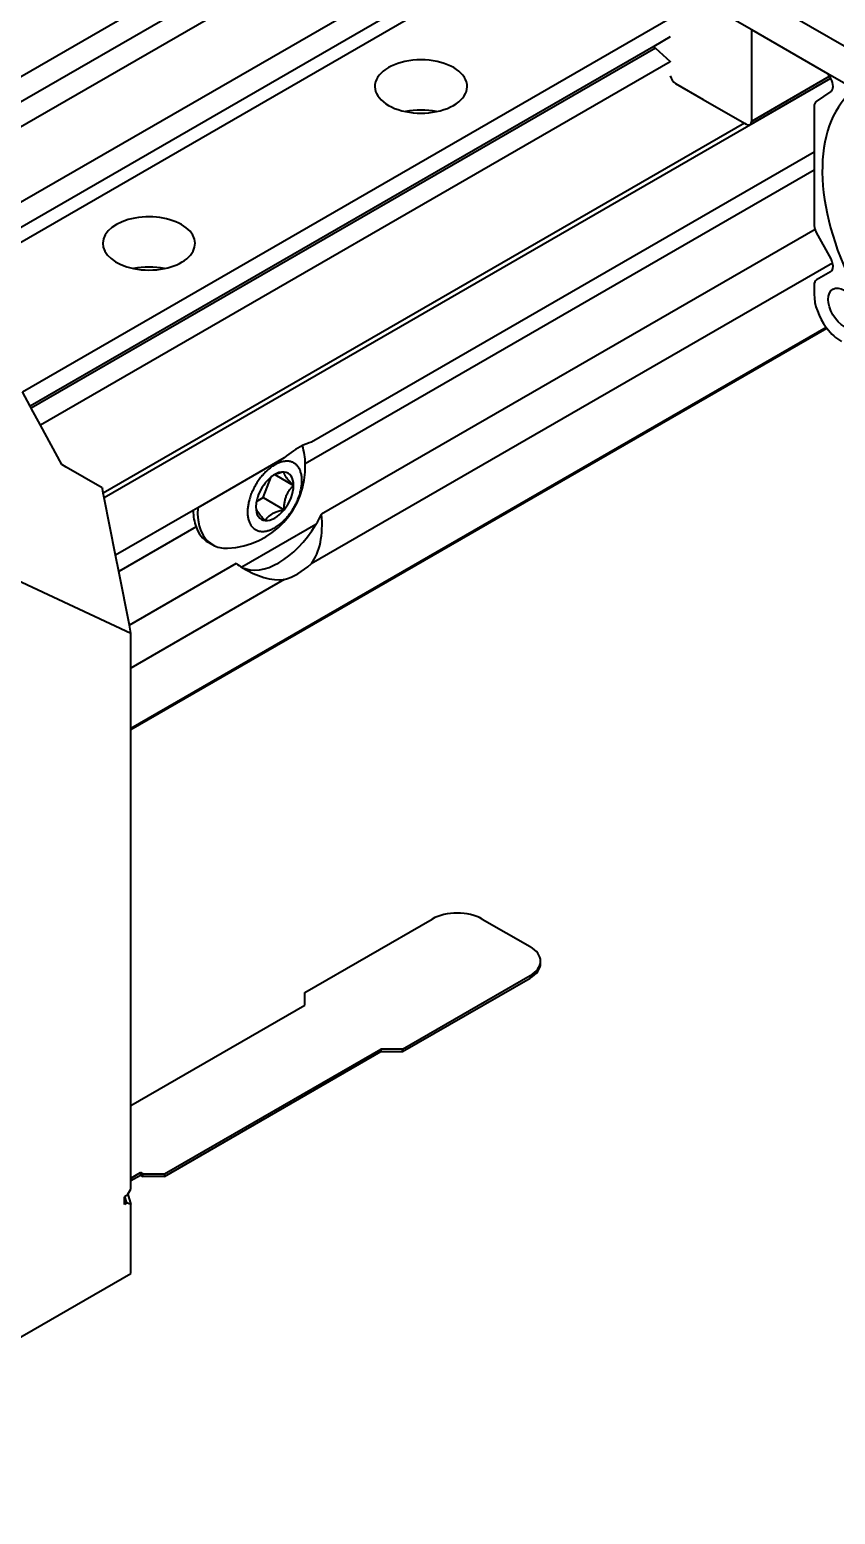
# Model space of a CAD drawing. Header units: millimetres. Extents: x 15 to 415, y 5 to 292.
# Drawn here: x 287.53 to 300.62, y 71.37 to 95.5 of the extents above; entities that cross this region are included whole.
import ezdxf

# ---------------------------------------------------------------- set-up
doc = ezdxf.new("R2010")
doc.units = ezdxf.units.MM
doc.layers.add('Geometries', color=7, linetype='Continuous')

msp = doc.modelspace()

# ---------------------------------------------------------------- linework, layer by layer
at = {"layer": 'Geometries', "linetype": 'Continuous', "lineweight": 40}
for p, q in [((291.7684, 97.2677), (285.0784, 93.4052)), ((291.9452, 96.9615), (285.3195, 93.1361)), ((292.2347, 96.7204), (285.5606, 92.8671)), ((294.7315, 96.5289), (286.3025, 91.6624)), ((286.4002, 91.482), (294.9367, 96.4105)), ((293.3213, 96.123), (286.1341, 91.9734)), ((299.2585, 95.5004), (298.569, 95.8985)), ((287.4108, 89.6159), (297.9357, 95.6925)), ((301.1826, 94.9908), (299.8828, 95.7413)), ((297.9357, 95.3863), (297.667, 95.2312)), ((299.2585, 94.0173), (299.2585, 95.5004)), ((300.4976, 94.785), (299.2585, 95.5004)), ((297.667, 95.2312), (287.5371, 89.3827)), ((297.6945, 95.203), (287.5553, 89.3491)), ((297.6873, 95.2094), (297.6945, 95.203)), ((297.6945, 95.203), (297.9316, 94.9876)), ((297.9346, 94.9787), (287.705, 89.0726)), ((297.9357, 94.9781), (287.7055, 89.0717)), ((297.9316, 94.9876), (297.9327, 94.9869)), ((297.9327, 94.9869), (297.9327, 94.9804)), ((300.5426, 94.7072), (288.7402, 87.8931)), ((298.0211, 94.6297), (298.4722, 94.3693)), ((299.2326, 93.9601), (300.5386, 94.7141)), ((299.2585, 94.0173), (300.5203, 94.7458)), ((300.9369, 94.5314), (300.4976, 94.785)), ((300.4976, 94.785), (300.5203, 94.7458)), ((300.5203, 94.7458), (300.5386, 94.7141)), ((300.5386, 94.7141), (300.5411, 94.7098)), ((298.4722, 94.3693), (299.144, 93.9814)), ((300.5446, 94.4954), (300.3083, 94.3375)), ((300.273, 94.2538), (300.273, 93.5113)), ((299.144, 93.9814), (288.7258, 87.9664)), ((299.144, 93.9814), (299.1701, 93.9663)), ((300.273, 93.5113), (292.1055, 88.7958)), ((300.273, 93.5113), (300.273, 93.2167)), ((300.273, 93.2167), (292.0074, 88.4446)), ((300.273, 93.2167), (300.273, 92.3327)), ((300.2876, 92.2542), (292.2709, 87.6257)), ((300.3083, 92.2082), (300.5446, 91.7775)), ((300.5727, 91.7071), (292.105, 86.8183)), ((300.5411, 91.5672), (300.3118, 91.4348)), ((300.273, 91.349), (300.273, 91.201)), ((300.4689, 90.6639), (289.174, 84.1427)), ((289.174, 84.1258), (300.4778, 90.6521)), ((287.5371, 89.3827), (287.4108, 89.6159)), ((287.5553, 89.3491), (287.5371, 89.3827)), ((287.705, 89.0726), (287.5553, 89.3491)), ((287.7055, 89.0717), (287.705, 89.0726)), ((288.0513, 88.433), (287.7055, 89.0717)), ((288.1208, 88.3929), (288.0513, 88.433)), ((288.705, 88.0557), (288.1208, 88.3929)), ((291.6657, 88.5419), (290.2588, 87.7296)), ((291.323, 87.8961), (291.4533, 88.232)), ((291.5134, 88.2692), (291.8164, 88.0942)), ((288.705, 88.0557), (288.71, 88.0464)), ((288.7258, 87.9664), (288.71, 88.0464)), ((288.7402, 87.8931), (288.7258, 87.9664)), ((288.9244, 86.9592), (288.7402, 87.8931)), ((291.2134, 87.8328), (291.323, 87.8961)), ((291.323, 87.8961), (291.6633, 87.6997)), ((290.1847, 87.6869), (288.9244, 86.9592)), ((290.2588, 87.7296), (290.1847, 87.6869)), ((290.2318, 87.4195), (288.9766, 86.6947)), ((292.1787, 87.4573), (290.9764, 86.7632)), ((290.4303, 87.1697), (290.5033, 87.1276)), ((288.9766, 86.6947), (288.9244, 86.9592)), ((286.9469, 86.7322), (289.174, 85.6937)), ((289.1485, 85.823), (288.9766, 86.6947)), ((290.884, 86.825), (289.1485, 85.823)), ((291.6662, 86.565), (289.174, 85.1261)), ((289.174, 85.6937), (289.1485, 85.823)), ((289.174, 85.1261), (289.174, 85.6937)), ((289.174, 84.1427), (289.174, 85.1261)), ((289.174, 84.1258), (289.174, 84.1427)), ((289.174, 78.0158), (289.174, 84.1258)), ((291.9974, 79.85), (294.0687, 81.0459)), ((294.8819, 81.0459), (295.6597, 80.5968)), ((293.5884, 78.9315), (295.6597, 80.1274)), ((295.6597, 80.1274), (295.6597, 80.0865)), ((295.8282, 80.3213), (295.8282, 80.3621)), ((293.5884, 78.8906), (295.6597, 80.0865)), ((289.174, 78.0158), (291.9974, 79.6459)), ((291.9974, 79.6459), (291.9974, 79.85)), ((289.7223, 76.9035), (293.2348, 78.9315)), ((293.5884, 78.9315), (293.2348, 78.9315)), ((293.2348, 78.9315), (293.2348, 78.8906)), ((293.5884, 78.8906), (293.5884, 78.9315)), ((289.7223, 76.8627), (293.2348, 78.8906)), ((293.2348, 78.8906), (293.5884, 78.8906)), ((289.174, 76.8339), (289.174, 78.0158)), ((289.174, 76.8339), (289.3316, 76.9249)), ((289.174, 76.793), (289.3316, 76.8841)), ((289.174, 76.793), (289.174, 76.8339)), ((289.174, 76.6523), (289.174, 76.793)), ((289.3687, 76.9035), (289.3316, 76.9249)), ((289.3316, 76.9249), (289.3316, 76.8841)), ((289.3316, 76.8841), (289.3687, 76.8627)), ((289.3687, 76.9035), (289.7223, 76.9035)), ((289.3687, 76.8627), (289.3687, 76.9035)), ((289.7223, 76.8627), (289.3687, 76.8627)), ((289.7223, 76.9035), (289.7223, 76.8627)), ((289.0774, 76.5354), (289.0679, 76.5299)), ((289.0679, 76.4074), (289.0679, 76.5299)), ((289.1092, 76.5537), (289.0774, 76.5354)), ((289.1092, 76.4313), (289.0774, 76.5354)), ((289.1092, 76.5537), (289.1229, 76.5746)), ((289.1229, 76.5746), (289.174, 76.6523)), ((289.1229, 76.5746), (289.174, 76.4074)), ((289.1092, 76.4313), (289.0679, 76.4074)), ((289.174, 76.4074), (289.1092, 76.4313)), ((289.174, 75.2847), (289.174, 76.4074)), ((282.3916, 71.3689), (289.174, 75.2847))]:
    msp.add_line(p, q, dxfattribs=at)
at = {"layer": 'Geometries', "linetype": 'Continuous', "lineweight": 40, "flags": 128}
for points in [[(291.9522, 88.1726), (291.9519, 88.1894), (291.9512, 88.2062), (291.9499, 88.2228), (291.9481, 88.2392), (291.9458, 88.2555), (291.9428, 88.2715), (291.9396, 88.2863), (291.9358, 88.3009), (291.9314, 88.3151), (291.9266, 88.329), (291.9211, 88.3425), (291.9155, 88.3549), (291.9094, 88.3669), (291.9028, 88.3785), (291.8957, 88.3896), (291.8882, 88.4002), (291.8801, 88.4103), (291.8716, 88.4198), (291.8627, 88.4288), (291.8533, 88.4372), (291.8435, 88.445), (291.8333, 88.4522), (291.8227, 88.4587), (291.8118, 88.4646), (291.8004, 88.4699), (291.7888, 88.4745), (291.7768, 88.4784), (291.7646, 88.4816), (291.7521, 88.4842), (291.7393, 88.4861), (291.7264, 88.4874), (291.7132, 88.488), (291.6999, 88.4879), (291.6865, 88.4872), (291.6729, 88.4859), (291.6598, 88.484), (291.6467, 88.4816), (291.6335, 88.4787), (291.6203, 88.4752), (291.6071, 88.4713), (291.5939, 88.4669), (291.5808, 88.462), (291.5664, 88.4561), (291.5522, 88.4497), (291.5381, 88.4428), (291.5241, 88.4355), (291.5102, 88.4278), (291.4955, 88.419), (291.4807, 88.4096), (291.4657, 88.3994), (291.4505, 88.3886), (291.4353, 88.3771), (291.4199, 88.3649), (291.4054, 88.3527), (291.3909, 88.34), (291.3764, 88.3266), (291.362, 88.3126), (291.3475, 88.298), (291.334, 88.2837), (291.3205, 88.2689), (291.3072, 88.2536), (291.2941, 88.2378), (291.2811, 88.2216), (291.2684, 88.205), (291.2559, 88.1879), (291.2436, 88.1706), (291.2317, 88.1528), (291.22, 88.1348), (291.2087, 88.1165), (291.1977, 88.0979), (291.1871, 88.0791), (291.1769, 88.0601), (291.1671, 88.041), (291.1577, 88.0218), (291.1488, 88.0025), (291.1403, 87.9831), (291.1323, 87.9638), (291.1247, 87.9445), (291.1177, 87.9252), (291.1111, 87.906), (291.1049, 87.887), (291.0993, 87.8681), (291.0944, 87.8501), (291.0899, 87.8323), (291.0858, 87.8148), (291.0822, 87.7974), (291.079, 87.7804), (291.0763, 87.7636), (291.074, 87.7471), (291.0719, 87.7293), (291.0703, 87.7119), (291.0692, 87.6949), (291.0685, 87.6784), (291.0683, 87.6623), (291.0685, 87.6455), (291.0693, 87.6288), (291.0705, 87.6122), (291.0723, 87.5957), (291.0747, 87.5795), (291.0776, 87.5634), (291.0809, 87.5486), (291.0847, 87.534), (291.089, 87.5198), (291.0939, 87.5059), (291.0993, 87.4924), (291.1049, 87.48), (291.1111, 87.468), (291.1177, 87.4564), (291.1247, 87.4453), (291.1323, 87.4347), (291.1403, 87.4247), (291.1488, 87.4151), (291.1577, 87.4061), (291.1671, 87.3977), (291.1769, 87.3899), (291.1871, 87.3827), (291.1977, 87.3762), (291.2087, 87.3703), (291.22, 87.365), (291.2317, 87.3605), (291.2436, 87.3565), (291.2559, 87.3533), (291.2684, 87.3507), (291.2811, 87.3488), (291.2941, 87.3476), (291.3072, 87.347), (291.3205, 87.347), (291.334, 87.3477), (291.3475, 87.3491), (291.3606, 87.3509), (291.3738, 87.3533), (291.387, 87.3562), (291.4002, 87.3597), (291.4134, 87.3636), (291.4265, 87.3681), (291.4396, 87.373), (291.454, 87.3788), (291.4683, 87.3852), (291.4824, 87.3921), (291.4964, 87.3994), (291.5102, 87.4072), (291.5249, 87.4159), (291.5398, 87.4253), (291.5548, 87.4355), (291.5699, 87.4463), (291.5852, 87.4578), (291.6005, 87.47), (291.615, 87.4822), (291.6295, 87.495), (291.644, 87.5084), (291.6585, 87.5223), (291.6729, 87.5369), (291.6865, 87.5512), (291.6999, 87.566), (291.7132, 87.5814), (291.7264, 87.5971), (291.7393, 87.6133), (291.7521, 87.63), (291.7646, 87.647), (291.7768, 87.6644), (291.7888, 87.6821), (291.8004, 87.7001), (291.8118, 87.7185), (291.8227, 87.737), (291.8333, 87.7558), (291.8435, 87.7748), (291.8533, 87.7939), (291.8627, 87.8131), (291.8716, 87.8324), (291.8801, 87.8518), (291.8882, 87.8711), (291.8957, 87.8905), (291.9028, 87.9097), (291.9094, 87.9289), (291.9155, 87.948), (291.9211, 87.9669), (291.9261, 87.9848), (291.9306, 88.0026), (291.9346, 88.0202), (291.9382, 88.0375), (291.9414, 88.0546), (291.9442, 88.0713), (291.9465, 88.0878), (291.9486, 88.1056), (291.9502, 88.123), (291.9513, 88.14), (291.9519, 88.1565), (291.9522, 88.1726)], [(291.5134, 88.2692), (291.5024, 88.2644), (291.4898, 88.2583)], [(291.6633, 88.312), (291.6428, 88.3079), (291.6226, 88.3034), (291.6026, 88.2986), (291.5878, 88.2947), (291.5733, 88.2905), (291.5589, 88.286), (291.5448, 88.2813), (291.5303, 88.276), (291.5161, 88.2703), (291.5134, 88.2692)], [(291.8164, 88.0942), (291.8067, 88.1039), (291.7975, 88.1133), (291.7888, 88.1223), (291.7804, 88.131), (291.7725, 88.1394), (291.7626, 88.15), (291.7534, 88.1601), (291.7447, 88.1698), (291.7368, 88.1788), (291.7294, 88.1876), (291.7224, 88.196), (291.7159, 88.2041), (291.7098, 88.2119), (291.7041, 88.2195), (291.6988, 88.2268), (291.694, 88.2339), (291.6895, 88.2408), (291.6853, 88.2475), (291.6815, 88.2541), (291.6781, 88.2604), (291.6751, 88.2666), (291.6724, 88.2727), (291.67, 88.2785), (291.6681, 88.2842), (291.6664, 88.2898), (291.6651, 88.2953), (291.6643, 88.2995), (291.6638, 88.3037), (291.6634, 88.3079), (291.6633, 88.312)], [(291.6633, 87.6997), (291.6634, 87.715), (291.6638, 87.7299), (291.6644, 87.7443), (291.6652, 87.7583), (291.6662, 87.7719), (291.6679, 87.7891), (291.6699, 87.8057), (291.6724, 87.8218), (291.6751, 87.837), (291.6781, 87.8518), (291.6815, 87.8662), (291.6853, 87.8803), (291.6895, 87.894), (291.694, 87.9074), (291.6988, 87.9206), (291.7041, 87.9336), (291.7098, 87.9464), (291.7159, 87.959), (291.7224, 87.9715), (291.7294, 87.9838), (291.7368, 87.9961), (291.7447, 88.0083), (291.753, 88.0202), (291.7618, 88.0321), (291.7711, 88.044), (291.781, 88.056), (291.7892, 88.0655), (291.7979, 88.075), (291.8069, 88.0846), (291.8164, 88.0942)], [(291.204, 87.7407), (291.2042, 87.7365), (291.2045, 87.7322), (291.2051, 87.728), (291.2059, 87.7236), (291.2069, 87.7192), (291.2086, 87.7134), (291.2107, 87.7074), (291.2131, 87.7013), (291.2158, 87.6953), (291.2189, 87.6891), (291.2223, 87.6827), (291.226, 87.6762), (291.2302, 87.6695), (291.2347, 87.6626), (291.2396, 87.6555), (291.2448, 87.6481), (291.2505, 87.6406), (291.2566, 87.6327), (291.2631, 87.6246), (291.2701, 87.6162), (291.2775, 87.6075), (291.2854, 87.5984), (291.2937, 87.5892), (291.3025, 87.5795), (291.3118, 87.5695), (291.3217, 87.559), (291.33, 87.5505), (291.3386, 87.5416), (291.3476, 87.5324), (291.3571, 87.5229)], [(291.3571, 87.5229), (291.3643, 87.5347), (291.372, 87.5464), (291.3804, 87.5579), (291.3872, 87.5665), (291.3945, 87.5749), (291.4022, 87.5832), (291.4103, 87.5913), (291.4195, 87.5997), (291.4293, 87.6079), (291.4397, 87.6158), (291.4507, 87.6235), (291.4598, 87.6293), (291.4692, 87.635), (291.4814, 87.6417), (291.4941, 87.6481), (291.5073, 87.6542), (291.5209, 87.6599), (291.5353, 87.6655), (291.5502, 87.6708), (291.5653, 87.6757), (291.5807, 87.6803), (291.5968, 87.6847), (291.6132, 87.6888), (291.6297, 87.6927), (291.6465, 87.6963), (291.6633, 87.6997)]]:
    msp.add_lwpolyline(points, dxfattribs=at)
at = {"layer": 'Geometries', "linetype": 'Continuous', "lineweight": 40}
for start, end in [(2.24326, 15.27685), (272.52099, 2.24326)]:
    msp.add_arc((290.6868, 88.3929), 1.3216, start, end, dxfattribs=at)
for centre, major_axis, start_param, end_param in [((297.7117, 95.2935), (0.0625, -0.1083), 4.967907, 5.2185345), ((293.8868, 94.5796), (-0.75, 0), 1.9106332, 7.5141447), ((298.0211, 94.7318), (0.0625, -0.1083), 4.1880532, 5.4977871), ((300.4473, 94.6557), (0.0938, -0.1624), 1.5549868, 1.5707963), ((300.4473, 94.6557), (0.0938, -0.1624), 0.0379445, 1.5549868), ((302.5269, 91.992), (-1.5, 2.5981), 0.0619624, 2.8451955), ((293.8868, 93.7631), (-0.75, 0), 4.3725521, 5.0522259), ((293.8868, 94.5796), (-0.75, 0), 1.2309594, 1.9106332), ((300.4056, 94.1773), (-0.0937, 0.1624), 0.0379445, 0.7853982), ((299.1701, 94.0684), (0.0625, -0.1083), 5.4977871, 6.2831853), ((299.1701, 94.0684), (0.0625, -0.1083), 0, 0.7853982), ((289.4674, 92.0281), (-0.75, 0), 2.5267506, 7.5141447), ((300.4056, 92.2561), (-0.0937, 0.1624), 0.7853982, 1.2602465), ((300.4056, 92.2561), (-0.0937, 0.1624), 1.2602465, 1.5328518), ((289.4674, 92.0281), (-0.75, 0), 1.9106332, 2.5267506), ((300.4473, 91.7295), (0.0938, -0.1624), 1.1176726, 1.5328518), ((289.4674, 91.2116), (-0.75, 0), 4.3725521, 5.0522259), ((289.4674, 92.0281), (-0.75, 0), 1.2309594, 1.9106332), ((300.4473, 91.7295), (0.0938, -0.1624), 0, 1.1176726), ((300.4056, 91.2724), (-0.0937, 0.1624), 0, 0.7853982), ((300.7149, 90.9458), (0.3125, -0.5413), 3.9269908, 4.9075471), ((300.7149, 90.9458), (0.3125, -0.5413), 4.9075471, 4.9314909), ((300.7149, 90.9458), (0.3125, -0.5413), 4.9314909, 5.4977871), ((291.8856, 87.6803), (0.625, 1.0825), 0.6991723, 1.0367714), ((291.8856, 87.6803), (0.625, 1.0825), 0.5340249, 0.6991723), ((291.5102, 87.9175), (0.2165, 0.375), 1.308997, 2.1082893), ((291.5102, 87.9175), (0.2165, 0.375), 0.9722481, 1.308997), ((291.5102, 87.9175), (0.2165, 0.375), 0.8522734, 0.9722481), ((291.5102, 87.9175), (0.2165, 0.375), 0.2617994, 0.8522734), ((291.5102, 87.9175), (0.2165, 0.375), 5.4977872, 6.5449847), ((291.5102, 87.9175), (0.2165, 0.375), 4.4505896, 5.4977872), ((291.0241, 88.1981), (0.5938, 1.0284), 2.3836931, 2.6939023), ((291.097, 88.156), (0.5938, 1.0284), 2.2968126, 3.1415927), ((291.5102, 87.9175), (0.2165, 0.375), 2.1082893, 2.3561945), ((291.5102, 87.9175), (0.2165, 0.375), 2.3561945, 3.4033921), ((291.5102, 87.9175), (0.2165, 0.375), 3.4033921, 4.4505896), ((291.0294, 88.1747), (0.8839, -1.5309), 0.2508447, 0.9019699), ((291.5774, 87.8582), (-0.625, -1.0825), 1.5335192, 1.6873681), ((291.0241, 88.1981), (0.5938, 1.0284), 2.6939023, 3.1415927), ((291.5774, 87.8582), (-0.625, -1.0825), 0.0407659, 1.5335192), ((291.097, 88.156), (0.5938, 1.0284), 3.1415927, 3.4943093), ((291.0294, 88.1747), (0.8839, -1.5309), 5.3812154, 5.4554117), ((291.0294, 88.1747), (0.8839, -1.5309), 5.4554117, 5.4570212), ((291.0294, 88.1747), (0.8839, -1.5309), 5.4570212, 6.0323406), ((291.8856, 87.6803), (0.625, 1.0825), 3.6761461, 4.1778356), ((294.4753, 80.8112), (0.575, 0), 0.7853982, 2.3561945), ((295.2532, 80.3621), (0.575, 0), 0, 0.7853982), ((295.2532, 80.3621), (0.575, 0), 5.4977871, 6.2831853), ((295.2532, 80.3213), (-0.575, 0), 2.3561945, 3.1415927)]:
    msp.add_ellipse(centre, major_axis=major_axis, ratio=0.5773503, start_param=start_param, end_param=end_param, dxfattribs=at)
msp.add_ellipse((300.7591, 90.9714), major_axis=(-0.1813, 0.3139), ratio=0.5773503, dxfattribs=at)

doc.saveas('drawing.dxf')
